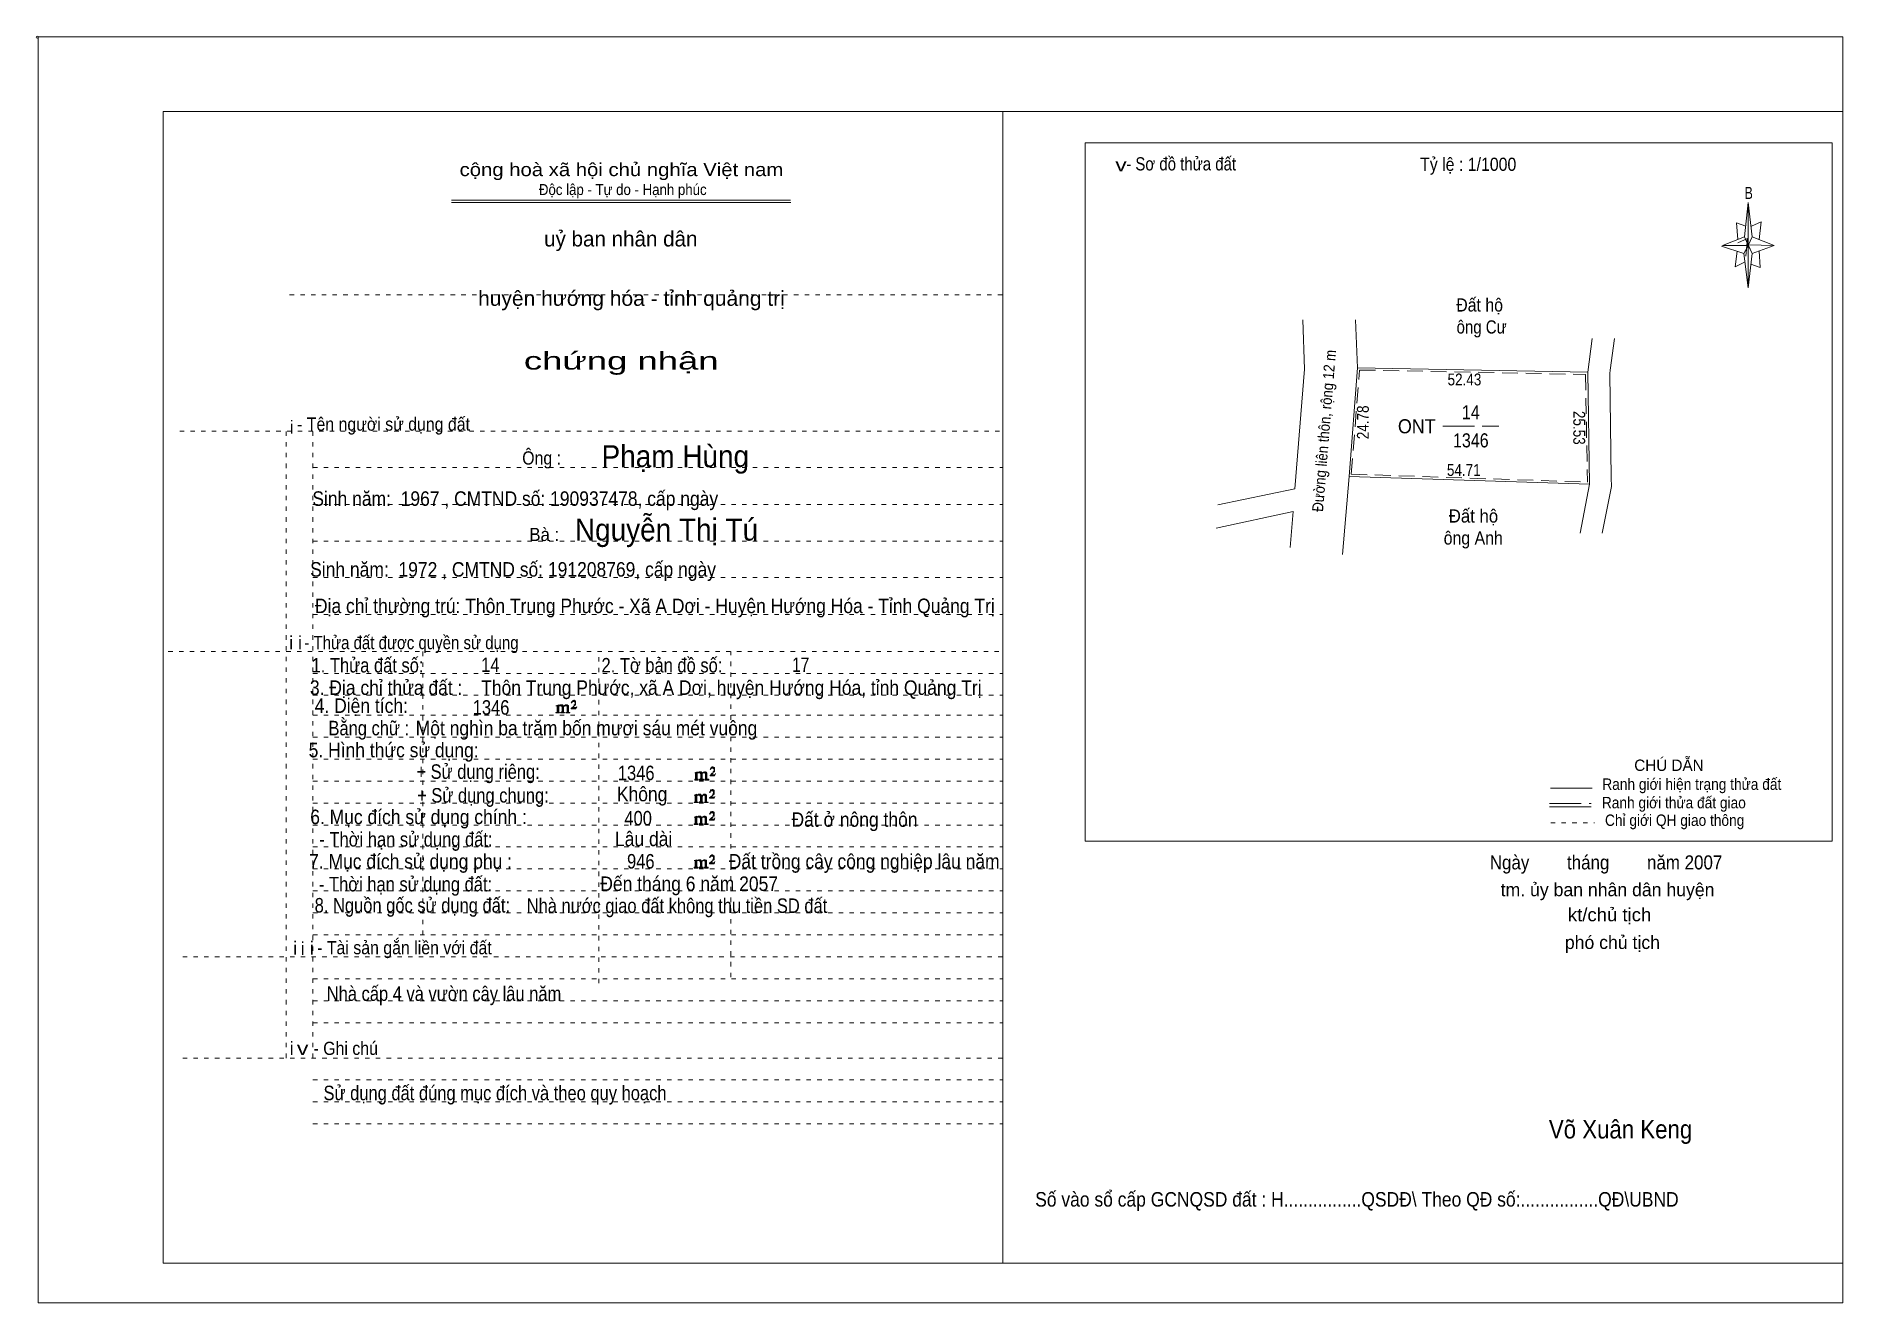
# Model space of a CAD drawing. Header units: centimetres. Extents: x -1.6 to 39.5, y -3.3 to 25.5.
import ezdxf
from ezdxf.enums import TextEntityAlignment as Align

# ---------------------------------------------------------------- set-up
doc = ezdxf.new("R2010")
doc.units = ezdxf.units.CM
doc.header["$LTSCALE"] = 0.12
for name, pattern in [('DOTTED', [1.5, 0.3, -1.2]), ('LONG_DASHED', [7.5, 6, -1.5]), ('MEDIUM_DASHED', [4.5, 3, -1.5])]:
    doc.linetypes.add(name, pattern=pattern)
for name, color, linetype, lineweight in [('1', 7, 'DOTTED', 13), ('10', 7, 'Continuous', 13), ('33', 7, 'LONG_DASHED', 13), ('4', 7, 'Continuous', 13), ('5', 7, 'Continuous', 13), ('50', 7, 'Continuous', 13)]:
    doc.layers.add(name, color=color, linetype=linetype, lineweight=lineweight)
doc.layers.add('30', color=7, linetype='Continuous')

msp = doc.modelspace()

# ---------------------------------------------------------------- hatches: boundary and pattern name
at = {"layer": '50'}
for points in [[(10.27, 10.13), (10.27, 10.12), (10.27, 10.11), (10.25, 10.11), (10.24, 10.11), (10.24, 10.1), (10.33, 10.1), (10.33, 10.11), (10.32, 10.11), (10.31, 10.11), (10.31, 10.12), (10.31, 10.13), (10.31, 10.24), (10.31, 10.25), (10.32, 10.26), (10.34, 10.26), (10.35, 10.26), (10.36, 10.26), (10.37, 10.25), (10.39, 10.22), (10.39, 10.13), (10.37, 10.12), (10.37, 10.11), (10.36, 10.11), (10.35, 10.11), (10.35, 10.1), (10.44, 10.1), (10.44, 10.11), (10.43, 10.11), (10.42, 10.11), (10.42, 10.12), (10.42, 10.13), (10.42, 10.24), (10.44, 10.26), (10.45, 10.26), (10.46, 10.26), (10.49, 10.26), (10.49, 10.25), (10.5, 10.24), (10.5, 10.22), (10.5, 10.13), (10.5, 10.12), (10.49, 10.11), (10.49, 10.11), (10.47, 10.11), (10.47, 10.1), (10.56, 10.1), (10.56, 10.11), (10.55, 10.11), (10.54, 10.11), (10.53, 10.12), (10.53, 10.13), (10.53, 10.2), (10.53, 10.25), (10.53, 10.26), (10.52, 10.27), (10.5, 10.28), (10.47, 10.28), (10.46, 10.28), (10.44, 10.27), (10.41, 10.25), (10.41, 10.26), (10.4, 10.28), (10.39, 10.28), (10.37, 10.28), (10.35, 10.28), (10.34, 10.28), (10.32, 10.26), (10.31, 10.26), (10.31, 10.25), (10.31, 10.25), (10.31, 10.26), (10.31, 10.28), (10.24, 10.26), (10.24, 10.26), (10.25, 10.26), (10.27, 10.25), (10.27, 10.24), (10.27, 10.23)], [(10.69, 10.19), (10.72, 10.24), (10.72, 10.24), (10.71, 10.22), (10.69, 10.22), (10.68, 10.22), (10.63, 10.22), (10.66, 10.26), (10.67, 10.27), (10.69, 10.28), (10.69, 10.3), (10.69, 10.32), (10.69, 10.34), (10.69, 10.35), (10.69, 10.37), (10.68, 10.38), (10.67, 10.38), (10.66, 10.39), (10.65, 10.39), (10.63, 10.38), (10.63, 10.38), (10.62, 10.37), (10.61, 10.35), (10.59, 10.33), (10.61, 10.33), (10.61, 10.35), (10.62, 10.35), (10.63, 10.36), (10.65, 10.36), (10.66, 10.36), (10.67, 10.35), (10.68, 10.35), (10.68, 10.32), (10.68, 10.3), (10.66, 10.28), (10.66, 10.26), (10.65, 10.25), (10.59, 10.2), (10.59, 10.19)], [(13.42, 8.61), (13.42, 8.6), (13.42, 8.59), (13.41, 8.59), (13.4, 8.59), (13.4, 8.57), (13.48, 8.57), (13.48, 8.59), (13.47, 8.59), (13.46, 8.59), (13.46, 8.6), (13.46, 8.61), (13.46, 8.72), (13.46, 8.73), (13.47, 8.74), (13.5, 8.74), (13.51, 8.74), (13.52, 8.74), (13.53, 8.73), (13.54, 8.69), (13.54, 8.61), (13.53, 8.6), (13.53, 8.59), (13.52, 8.59), (13.51, 8.59), (13.51, 8.57), (13.6, 8.57), (13.6, 8.59), (13.58, 8.59), (13.57, 8.59), (13.57, 8.6), (13.57, 8.61), (13.57, 8.72), (13.6, 8.74), (13.61, 8.74), (13.62, 8.74), (13.64, 8.74), (13.64, 8.73), (13.65, 8.72), (13.65, 8.69), (13.65, 8.61), (13.65, 8.6), (13.64, 8.59), (13.64, 8.59), (13.63, 8.59), (13.63, 8.57), (13.72, 8.57), (13.72, 8.59), (13.7, 8.59), (13.69, 8.59), (13.68, 8.6), (13.68, 8.61), (13.68, 8.68), (13.68, 8.73), (13.68, 8.74), (13.67, 8.75), (13.65, 8.76), (13.63, 8.76), (13.62, 8.76), (13.6, 8.75), (13.56, 8.73), (13.56, 8.74), (13.55, 8.76), (13.54, 8.76), (13.53, 8.76), (13.51, 8.76), (13.5, 8.76), (13.47, 8.74), (13.46, 8.74), (13.46, 8.73), (13.46, 8.73), (13.46, 8.74), (13.46, 8.76), (13.4, 8.74), (13.4, 8.74), (13.41, 8.74), (13.42, 8.73), (13.42, 8.72), (13.42, 8.71)], [(13.85, 8.67), (13.87, 8.72), (13.87, 8.72), (13.86, 8.69), (13.85, 8.69), (13.84, 8.69), (13.78, 8.69), (13.82, 8.74), (13.83, 8.75), (13.85, 8.76), (13.85, 8.78), (13.85, 8.79), (13.85, 8.82), (13.85, 8.83), (13.85, 8.85), (13.84, 8.86), (13.83, 8.86), (13.82, 8.87), (13.8, 8.87), (13.78, 8.86), (13.78, 8.86), (13.77, 8.85), (13.76, 8.83), (13.75, 8.81), (13.76, 8.81), (13.76, 8.83), (13.77, 8.83), (13.78, 8.84), (13.8, 8.84), (13.82, 8.84), (13.83, 8.83), (13.84, 8.83), (13.84, 8.79), (13.84, 8.78), (13.82, 8.76), (13.82, 8.74), (13.8, 8.73), (13.75, 8.68), (13.75, 8.67)], [(13.41, 8.09), (13.41, 8.08), (13.41, 8.07), (13.4, 8.07), (13.39, 8.07), (13.39, 8.06), (13.48, 8.06), (13.48, 8.07), (13.47, 8.07), (13.45, 8.07), (13.45, 8.08), (13.45, 8.09), (13.45, 8.2), (13.45, 8.21), (13.47, 8.23), (13.49, 8.23), (13.5, 8.23), (13.51, 8.23), (13.52, 8.21), (13.53, 8.18), (13.53, 8.09), (13.52, 8.08), (13.52, 8.07), (13.51, 8.07), (13.5, 8.07), (13.5, 8.06), (13.59, 8.06), (13.59, 8.07), (13.58, 8.07), (13.57, 8.07), (13.57, 8.08), (13.57, 8.09), (13.57, 8.2), (13.59, 8.23), (13.6, 8.23), (13.61, 8.23), (13.63, 8.23), (13.63, 8.21), (13.64, 8.2), (13.64, 8.18), (13.64, 8.09), (13.64, 8.08), (13.63, 8.07), (13.63, 8.07), (13.62, 8.07), (13.62, 8.06), (13.71, 8.06), (13.71, 8.07), (13.7, 8.07), (13.69, 8.07), (13.67, 8.08), (13.67, 8.09), (13.67, 8.17), (13.67, 8.21), (13.67, 8.23), (13.66, 8.24), (13.64, 8.25), (13.62, 8.25), (13.61, 8.25), (13.59, 8.24), (13.55, 8.21), (13.55, 8.23), (13.54, 8.25), (13.53, 8.25), (13.52, 8.25), (13.5, 8.25), (13.49, 8.25), (13.47, 8.23), (13.45, 8.23), (13.45, 8.21), (13.45, 8.21), (13.45, 8.23), (13.45, 8.25), (13.39, 8.23), (13.39, 8.23), (13.4, 8.23), (13.41, 8.21), (13.41, 8.2), (13.41, 8.19)], [(13.84, 8.16), (13.86, 8.2), (13.86, 8.2), (13.85, 8.18), (13.84, 8.18), (13.83, 8.18), (13.77, 8.18), (13.81, 8.23), (13.82, 8.24), (13.84, 8.25), (13.84, 8.27), (13.84, 8.28), (13.84, 8.3), (13.84, 8.31), (13.84, 8.34), (13.83, 8.35), (13.82, 8.35), (13.81, 8.36), (13.8, 8.36), (13.77, 8.35), (13.77, 8.35), (13.76, 8.34), (13.75, 8.31), (13.74, 8.29), (13.75, 8.29), (13.75, 8.31), (13.76, 8.31), (13.77, 8.33), (13.8, 8.33), (13.81, 8.33), (13.82, 8.31), (13.83, 8.31), (13.83, 8.28), (13.83, 8.27), (13.81, 8.25), (13.81, 8.23), (13.8, 8.21), (13.74, 8.17), (13.74, 8.16)], [(13.84, 7.66), (13.86, 7.71), (13.86, 7.71), (13.85, 7.68), (13.84, 7.68), (13.83, 7.68), (13.77, 7.68), (13.81, 7.73), (13.82, 7.74), (13.84, 7.75), (13.84, 7.77), (13.84, 7.78), (13.84, 7.81), (13.84, 7.82), (13.84, 7.84), (13.83, 7.85), (13.82, 7.85), (13.81, 7.86), (13.79, 7.86), (13.77, 7.85), (13.77, 7.85), (13.76, 7.84), (13.75, 7.82), (13.74, 7.8), (13.75, 7.8), (13.75, 7.82), (13.76, 7.82), (13.77, 7.83), (13.79, 7.83), (13.81, 7.83), (13.82, 7.82), (13.83, 7.82), (13.83, 7.78), (13.83, 7.77), (13.81, 7.75), (13.81, 7.73), (13.79, 7.72), (13.74, 7.67), (13.74, 7.66)], [(13.41, 7.6), (13.41, 7.59), (13.41, 7.58), (13.4, 7.58), (13.39, 7.58), (13.39, 7.56), (13.47, 7.56), (13.47, 7.58), (13.46, 7.58), (13.45, 7.58), (13.45, 7.59), (13.45, 7.6), (13.45, 7.71), (13.45, 7.72), (13.46, 7.73), (13.49, 7.73), (13.5, 7.73), (13.51, 7.73), (13.52, 7.72), (13.53, 7.68), (13.53, 7.6), (13.52, 7.59), (13.52, 7.58), (13.51, 7.58), (13.5, 7.58), (13.5, 7.56), (13.59, 7.56), (13.59, 7.58), (13.57, 7.58), (13.56, 7.58), (13.56, 7.59), (13.56, 7.6), (13.56, 7.71), (13.59, 7.73), (13.6, 7.73), (13.61, 7.73), (13.63, 7.73), (13.63, 7.72), (13.64, 7.71), (13.64, 7.68), (13.64, 7.6), (13.64, 7.59), (13.63, 7.58), (13.63, 7.58), (13.62, 7.58), (13.62, 7.56), (13.71, 7.56), (13.71, 7.58), (13.69, 7.58), (13.68, 7.58), (13.67, 7.59), (13.67, 7.6), (13.67, 7.67), (13.67, 7.72), (13.67, 7.73), (13.66, 7.74), (13.64, 7.75), (13.62, 7.75), (13.61, 7.75), (13.59, 7.74), (13.55, 7.72), (13.55, 7.73), (13.54, 7.75), (13.53, 7.75), (13.52, 7.75), (13.5, 7.75), (13.49, 7.75), (13.46, 7.73), (13.45, 7.73), (13.45, 7.72), (13.45, 7.72), (13.45, 7.73), (13.45, 7.75), (13.39, 7.73), (13.39, 7.73), (13.4, 7.73), (13.41, 7.72), (13.41, 7.71), (13.41, 7.7)], [(13.41, 6.61), (13.41, 6.6), (13.41, 6.59), (13.4, 6.59), (13.39, 6.59), (13.39, 6.57), (13.47, 6.57), (13.47, 6.59), (13.46, 6.59), (13.45, 6.59), (13.45, 6.6), (13.45, 6.61), (13.45, 6.72), (13.45, 6.73), (13.46, 6.74), (13.49, 6.74), (13.5, 6.74), (13.51, 6.74), (13.52, 6.73), (13.53, 6.69), (13.53, 6.61), (13.52, 6.6), (13.52, 6.59), (13.51, 6.59), (13.5, 6.59), (13.5, 6.57), (13.59, 6.57), (13.59, 6.59), (13.57, 6.59), (13.56, 6.59), (13.56, 6.6), (13.56, 6.61), (13.56, 6.72), (13.59, 6.74), (13.6, 6.74), (13.61, 6.74), (13.63, 6.74), (13.63, 6.73), (13.64, 6.72), (13.64, 6.69), (13.64, 6.61), (13.64, 6.6), (13.63, 6.59), (13.63, 6.59), (13.62, 6.59), (13.62, 6.57), (13.71, 6.57), (13.71, 6.59), (13.69, 6.59), (13.68, 6.59), (13.67, 6.6), (13.67, 6.61), (13.67, 6.68), (13.67, 6.73), (13.67, 6.74), (13.66, 6.75), (13.64, 6.76), (13.62, 6.76), (13.61, 6.76), (13.59, 6.75), (13.55, 6.73), (13.55, 6.74), (13.54, 6.76), (13.53, 6.76), (13.52, 6.76), (13.5, 6.76), (13.49, 6.76), (13.46, 6.74), (13.45, 6.74), (13.45, 6.73), (13.45, 6.73), (13.45, 6.74), (13.45, 6.76), (13.39, 6.74), (13.39, 6.74), (13.4, 6.74), (13.41, 6.73), (13.41, 6.72), (13.41, 6.71)], [(13.84, 6.67), (13.86, 6.72), (13.86, 6.72), (13.85, 6.69), (13.84, 6.69), (13.83, 6.69), (13.77, 6.69), (13.81, 6.74), (13.82, 6.75), (13.84, 6.76), (13.84, 6.78), (13.84, 6.79), (13.84, 6.82), (13.84, 6.83), (13.84, 6.85), (13.83, 6.86), (13.82, 6.86), (13.81, 6.87), (13.79, 6.87), (13.77, 6.86), (13.77, 6.86), (13.76, 6.85), (13.75, 6.83), (13.74, 6.81), (13.75, 6.81), (13.75, 6.83), (13.76, 6.83), (13.77, 6.84), (13.79, 6.84), (13.81, 6.84), (13.82, 6.83), (13.83, 6.83), (13.83, 6.79), (13.83, 6.78), (13.81, 6.76), (13.81, 6.74), (13.79, 6.73), (13.74, 6.68), (13.74, 6.67)]]:
    msp.add_hatch(color=256, dxfattribs=at).paths.add_polyline_path(points)

# ---------------------------------------------------------------- linework, layer by layer
at = {"layer": '1', "linetype": 'Continuous'}
for p, q in [((1.31, -2.42), (1.31, 23.78)), ((1.31, 23.78), (39.51, 23.78)), ((20.41, -2.42), (20.41, 23.78)), ((39.51, -2.42), (39.51, 23.78)), ((7.87, 21.76), (15.58, 21.76)), ((7.87, 21.71), (15.59, 21.71)), ((37.26, 20.55), (36.75, 20.72)), ((1.31, -2.42), (39.51, -2.42))]:
    msp.add_line(p, q, dxfattribs=at)
at = {"layer": '1'}
for p, q in [((4.19, 19.61), (20.41, 19.61)), ((1.69, 16.51), (20.41, 16.51)), ((4.11, 2.25), (4.11, 16.51)), ((4.72, 2.25), (4.72, 16.51)), ((4.72, 15.68), (20.41, 15.68)), ((4.72, 14.84), (20.41, 14.84)), ((4.72, 14.01), (20.41, 14.01)), ((4.72, 13.18), (20.41, 13.18)), ((4.72, 12.34), (20.41, 12.34)), ((1.43, 11.5), (20.41, 11.5)), ((7.22, 5.05), (7.22, 11.5)), ((11.22, 3.95), (11.22, 11.5)), ((14.22, 4.09), (14.22, 11.5)), ((4.72, 11), (20.41, 11)), ((4.72, 10.5), (20.41, 10.5)), ((4.72, 10.05), (20.41, 10.05)), ((4.72, 9.55), (20.41, 9.55)), ((4.72, 9.05), (20.41, 9.05)), ((4.72, 8.55), (20.41, 8.55)), ((4.72, 8.05), (20.41, 8.05)), ((4.72, 7.55), (20.41, 7.55)), ((4.72, 7.05), (20.41, 7.05)), ((4.72, 6.55), (20.41, 6.55)), ((4.72, 6.05), (20.41, 6.05)), ((4.72, 5.55), (20.41, 5.55)), ((4.72, 5.05), (20.41, 5.05)), ((1.76, 4.55), (20.41, 4.55)), ((4.72, 4.05), (20.41, 4.05)), ((4.72, 3.55), (20.41, 3.55)), ((4.72, 3.05), (20.41, 3.05)), ((1.76, 2.25), (20.41, 2.25)), ((4.72, 1.75), (20.41, 1.75)), ((4.72, 1.25), (20.41, 1.25)), ((4.72, 0.75), (20.41, 0.75))]:
    msp.add_line(p, q, dxfattribs=at)
at = {"layer": '1', "linetype": 'Continuous'}
msp.add_lwpolyline([(-1.53, -3.32), (39.51, -3.32), (39.51, 25.48), (-1.53, 25.48)], close=True, dxfattribs=at)
msp.add_lwpolyline([(37.27, 20.35), (37.06, 20.25), (37.11, 20.6)], dxfattribs=at)
at = {"layer": '10'}
for p, q in [((28.47, 17.95), (28.43, 19.04)), ((33.81, 18.62), (33.71, 17.85)), ((34.32, 18.62), (34.22, 17.9)), ((28.28, 15.48), (28.47, 17.95)), ((28.47, 17.95), (33.71, 17.85)), ((33.71, 17.85), (33.75, 15.3)), ((28.13, 13.7), (28.28, 15.48))]:
    msp.add_line(p, q, dxfattribs=at)
at = {"layer": '10', "linetype": 'MEDIUM_DASHED'}
msp.add_line((28.33, 15.53), (33.7, 15.35), dxfattribs=at)
at = {"layer": '10'}
for points in [[(25.3, 14.83), (27.05, 15.2), (27.27, 17.92), (27.23, 19.04)], [(34.24, 15.45), (34.21, 17.82), (34.22, 17.9)], [(28.28, 15.48), (33.75, 15.3), (33.54, 14.19)], [(34.04, 14.19), (34.25, 15.25), (34.24, 15.45)], [(26.94, 13.86), (27.01, 14.68), (25.26, 14.3)]]:
    msp.add_lwpolyline(points, dxfattribs=at)
at = {"layer": '10', "linetype": 'MEDIUM_DASHED'}
msp.add_lwpolyline([(28.33, 15.53), (28.52, 17.9), (33.66, 17.8), (33.7, 15.35)], dxfattribs=at)
at = {"layer": '33'}
msp.add_line((30.41, 16.62), (31.69, 16.62), dxfattribs=at)
at = {"layer": '4'}
for p, q in [((32.86, 8.39), (33.81, 8.39)), ((32.84, 7.96), (33.79, 7.96))]:
    msp.add_line(p, q, dxfattribs=at)
at = {"layer": '4', "linetype": 'LONG_DASHED'}
msp.add_line((32.84, 8.04), (33.79, 8.04), dxfattribs=at)
at = {"layer": '4', "linetype": 'DOTTED'}
msp.add_line((32.87, 7.6), (33.86, 7.6), dxfattribs=at)
at = {"layer": '4'}
msp.add_lwpolyline([(22.28, 23.07), (39.27, 23.07), (39.27, 7.18), (22.28, 7.18)], close=True, dxfattribs=at)
msp.add_circle((-1.55, 25.47), 0.025, dxfattribs=at)
at = {"layer": '5'}
for p, q in [((37.27, 20.93), (37.36, 21.71)), ((37.45, 20.55), (37.36, 19.77)), ((37.45, 20.93), (37.95, 20.73)), ((37.61, 20.61), (37.63, 20.23)), ((37.63, 20.23), (37.42, 20.31))]:
    msp.add_line(p, q, dxfattribs=at)
for points in [[(37.36, 21.71), (37.45, 20.93), (37.36, 20.73)], [(37.36, 20.73), (36.77, 20.73), (37.27, 20.93), (37.45, 20.55), (37.95, 20.73), (37.36, 20.75)], [(37.36, 20.73), (37.36, 19.77), (37.26, 20.55)]]:
    msp.add_lwpolyline(points, close=True, dxfattribs=at)
for points in [[(37.3, 21.17), (37.09, 21.25), (37.12, 20.87)], [(37.43, 21.17), (37.65, 21.27), (37.61, 20.87)], [(37.36, 20.73), (37.27, 20.93), (36.77, 20.73)], [(37.12, 20.79), (37.34, 20.89), (37.3, 20.49)], [(37.36, 20.73), (37.45, 20.55), (37.95, 20.73)]]:
    msp.add_lwpolyline(points, dxfattribs=at)
at = {"layer": '50'}
for points in [[(10.27, 10.13), (10.27, 10.12), (10.27, 10.11), (10.25, 10.11), (10.24, 10.11), (10.24, 10.1), (10.33, 10.1), (10.33, 10.11), (10.32, 10.11), (10.31, 10.11), (10.31, 10.12), (10.31, 10.13), (10.31, 10.24), (10.31, 10.25), (10.32, 10.26), (10.34, 10.26), (10.35, 10.26), (10.36, 10.26), (10.37, 10.25), (10.39, 10.22), (10.39, 10.13), (10.37, 10.12), (10.37, 10.11), (10.36, 10.11), (10.35, 10.11), (10.35, 10.1), (10.44, 10.1), (10.44, 10.11), (10.43, 10.11), (10.42, 10.11), (10.42, 10.12), (10.42, 10.13), (10.42, 10.24), (10.44, 10.26), (10.45, 10.26), (10.46, 10.26), (10.49, 10.26), (10.49, 10.25), (10.5, 10.24), (10.5, 10.22), (10.5, 10.13), (10.5, 10.12), (10.49, 10.11), (10.49, 10.11), (10.47, 10.11), (10.47, 10.1), (10.56, 10.1), (10.56, 10.11), (10.55, 10.11), (10.54, 10.11), (10.53, 10.12), (10.53, 10.13), (10.53, 10.2), (10.53, 10.25), (10.53, 10.26), (10.52, 10.27), (10.5, 10.28), (10.47, 10.28), (10.46, 10.28), (10.44, 10.27), (10.41, 10.25), (10.41, 10.26), (10.4, 10.28), (10.39, 10.28), (10.37, 10.28), (10.35, 10.28), (10.34, 10.28), (10.32, 10.26), (10.31, 10.26), (10.31, 10.25), (10.31, 10.25), (10.31, 10.26), (10.31, 10.28), (10.24, 10.26), (10.24, 10.26), (10.25, 10.26), (10.27, 10.25), (10.27, 10.24), (10.27, 10.23)], [(10.69, 10.19), (10.72, 10.24), (10.72, 10.24), (10.71, 10.22), (10.69, 10.22), (10.68, 10.22), (10.63, 10.22), (10.66, 10.26), (10.67, 10.27), (10.69, 10.28), (10.69, 10.3), (10.69, 10.32), (10.69, 10.34), (10.69, 10.35), (10.69, 10.37), (10.68, 10.38), (10.67, 10.38), (10.66, 10.39), (10.65, 10.39), (10.63, 10.38), (10.63, 10.38), (10.62, 10.37), (10.61, 10.35), (10.59, 10.33), (10.61, 10.33), (10.61, 10.35), (10.62, 10.35), (10.63, 10.36), (10.65, 10.36), (10.66, 10.36), (10.67, 10.35), (10.68, 10.35), (10.68, 10.32), (10.68, 10.3), (10.66, 10.28), (10.66, 10.26), (10.65, 10.25), (10.59, 10.2), (10.59, 10.19)], [(13.42, 8.61), (13.42, 8.6), (13.42, 8.59), (13.41, 8.59), (13.4, 8.59), (13.4, 8.57), (13.48, 8.57), (13.48, 8.59), (13.47, 8.59), (13.46, 8.59), (13.46, 8.6), (13.46, 8.61), (13.46, 8.72), (13.46, 8.73), (13.47, 8.74), (13.5, 8.74), (13.51, 8.74), (13.52, 8.74), (13.53, 8.73), (13.54, 8.69), (13.54, 8.61), (13.53, 8.6), (13.53, 8.59), (13.52, 8.59), (13.51, 8.59), (13.51, 8.57), (13.6, 8.57), (13.6, 8.59), (13.58, 8.59), (13.57, 8.59), (13.57, 8.6), (13.57, 8.61), (13.57, 8.72), (13.6, 8.74), (13.61, 8.74), (13.62, 8.74), (13.64, 8.74), (13.64, 8.73), (13.65, 8.72), (13.65, 8.69), (13.65, 8.61), (13.65, 8.6), (13.64, 8.59), (13.64, 8.59), (13.63, 8.59), (13.63, 8.57), (13.72, 8.57), (13.72, 8.59), (13.7, 8.59), (13.69, 8.59), (13.68, 8.6), (13.68, 8.61), (13.68, 8.68), (13.68, 8.73), (13.68, 8.74), (13.67, 8.75), (13.65, 8.76), (13.63, 8.76), (13.62, 8.76), (13.6, 8.75), (13.56, 8.73), (13.56, 8.74), (13.55, 8.76), (13.54, 8.76), (13.53, 8.76), (13.51, 8.76), (13.5, 8.76), (13.47, 8.74), (13.46, 8.74), (13.46, 8.73), (13.46, 8.73), (13.46, 8.74), (13.46, 8.76), (13.4, 8.74), (13.4, 8.74), (13.41, 8.74), (13.42, 8.73), (13.42, 8.72), (13.42, 8.71)], [(13.85, 8.67), (13.87, 8.72), (13.87, 8.72), (13.86, 8.69), (13.85, 8.69), (13.84, 8.69), (13.78, 8.69), (13.82, 8.74), (13.83, 8.75), (13.85, 8.76), (13.85, 8.78), (13.85, 8.79), (13.85, 8.82), (13.85, 8.83), (13.85, 8.85), (13.84, 8.86), (13.83, 8.86), (13.82, 8.87), (13.8, 8.87), (13.78, 8.86), (13.78, 8.86), (13.77, 8.85), (13.76, 8.83), (13.75, 8.81), (13.76, 8.81), (13.76, 8.83), (13.77, 8.83), (13.78, 8.84), (13.8, 8.84), (13.82, 8.84), (13.83, 8.83), (13.84, 8.83), (13.84, 8.79), (13.84, 8.78), (13.82, 8.76), (13.82, 8.74), (13.8, 8.73), (13.75, 8.68), (13.75, 8.67)], [(13.41, 8.09), (13.41, 8.08), (13.41, 8.07), (13.4, 8.07), (13.39, 8.07), (13.39, 8.06), (13.48, 8.06), (13.48, 8.07), (13.47, 8.07), (13.45, 8.07), (13.45, 8.08), (13.45, 8.09), (13.45, 8.2), (13.45, 8.21), (13.47, 8.23), (13.49, 8.23), (13.5, 8.23), (13.51, 8.23), (13.52, 8.21), (13.53, 8.18), (13.53, 8.09), (13.52, 8.08), (13.52, 8.07), (13.51, 8.07), (13.5, 8.07), (13.5, 8.06), (13.59, 8.06), (13.59, 8.07), (13.58, 8.07), (13.57, 8.07), (13.57, 8.08), (13.57, 8.09), (13.57, 8.2), (13.59, 8.23), (13.6, 8.23), (13.61, 8.23), (13.63, 8.23), (13.63, 8.21), (13.64, 8.2), (13.64, 8.18), (13.64, 8.09), (13.64, 8.08), (13.63, 8.07), (13.63, 8.07), (13.62, 8.07), (13.62, 8.06), (13.71, 8.06), (13.71, 8.07), (13.7, 8.07), (13.69, 8.07), (13.67, 8.08), (13.67, 8.09), (13.67, 8.17), (13.67, 8.21), (13.67, 8.23), (13.66, 8.24), (13.64, 8.25), (13.62, 8.25), (13.61, 8.25), (13.59, 8.24), (13.55, 8.21), (13.55, 8.23), (13.54, 8.25), (13.53, 8.25), (13.52, 8.25), (13.5, 8.25), (13.49, 8.25), (13.47, 8.23), (13.45, 8.23), (13.45, 8.21), (13.45, 8.21), (13.45, 8.23), (13.45, 8.25), (13.39, 8.23), (13.39, 8.23), (13.4, 8.23), (13.41, 8.21), (13.41, 8.2), (13.41, 8.19)], [(13.84, 8.16), (13.86, 8.2), (13.86, 8.2), (13.85, 8.18), (13.84, 8.18), (13.83, 8.18), (13.77, 8.18), (13.81, 8.23), (13.82, 8.24), (13.84, 8.25), (13.84, 8.27), (13.84, 8.28), (13.84, 8.3), (13.84, 8.31), (13.84, 8.34), (13.83, 8.35), (13.82, 8.35), (13.81, 8.36), (13.8, 8.36), (13.77, 8.35), (13.77, 8.35), (13.76, 8.34), (13.75, 8.31), (13.74, 8.29), (13.75, 8.29), (13.75, 8.31), (13.76, 8.31), (13.77, 8.33), (13.8, 8.33), (13.81, 8.33), (13.82, 8.31), (13.83, 8.31), (13.83, 8.28), (13.83, 8.27), (13.81, 8.25), (13.81, 8.23), (13.8, 8.21), (13.74, 8.17), (13.74, 8.16)], [(13.84, 7.66), (13.86, 7.71), (13.86, 7.71), (13.85, 7.68), (13.84, 7.68), (13.83, 7.68), (13.77, 7.68), (13.81, 7.73), (13.82, 7.74), (13.84, 7.75), (13.84, 7.77), (13.84, 7.78), (13.84, 7.81), (13.84, 7.82), (13.84, 7.84), (13.83, 7.85), (13.82, 7.85), (13.81, 7.86), (13.79, 7.86), (13.77, 7.85), (13.77, 7.85), (13.76, 7.84), (13.75, 7.82), (13.74, 7.8), (13.75, 7.8), (13.75, 7.82), (13.76, 7.82), (13.77, 7.83), (13.79, 7.83), (13.81, 7.83), (13.82, 7.82), (13.83, 7.82), (13.83, 7.78), (13.83, 7.77), (13.81, 7.75), (13.81, 7.73), (13.79, 7.72), (13.74, 7.67), (13.74, 7.66)], [(13.41, 7.6), (13.41, 7.59), (13.41, 7.58), (13.4, 7.58), (13.39, 7.58), (13.39, 7.56), (13.47, 7.56), (13.47, 7.58), (13.46, 7.58), (13.45, 7.58), (13.45, 7.59), (13.45, 7.6), (13.45, 7.71), (13.45, 7.72), (13.46, 7.73), (13.49, 7.73), (13.5, 7.73), (13.51, 7.73), (13.52, 7.72), (13.53, 7.68), (13.53, 7.6), (13.52, 7.59), (13.52, 7.58), (13.51, 7.58), (13.5, 7.58), (13.5, 7.56), (13.59, 7.56), (13.59, 7.58), (13.57, 7.58), (13.56, 7.58), (13.56, 7.59), (13.56, 7.6), (13.56, 7.71), (13.59, 7.73), (13.6, 7.73), (13.61, 7.73), (13.63, 7.73), (13.63, 7.72), (13.64, 7.71), (13.64, 7.68), (13.64, 7.6), (13.64, 7.59), (13.63, 7.58), (13.63, 7.58), (13.62, 7.58), (13.62, 7.56), (13.71, 7.56), (13.71, 7.58), (13.69, 7.58), (13.68, 7.58), (13.67, 7.59), (13.67, 7.6), (13.67, 7.67), (13.67, 7.72), (13.67, 7.73), (13.66, 7.74), (13.64, 7.75), (13.62, 7.75), (13.61, 7.75), (13.59, 7.74), (13.55, 7.72), (13.55, 7.73), (13.54, 7.75), (13.53, 7.75), (13.52, 7.75), (13.5, 7.75), (13.49, 7.75), (13.46, 7.73), (13.45, 7.73), (13.45, 7.72), (13.45, 7.72), (13.45, 7.73), (13.45, 7.75), (13.39, 7.73), (13.39, 7.73), (13.4, 7.73), (13.41, 7.72), (13.41, 7.71), (13.41, 7.7)], [(13.41, 6.61), (13.41, 6.6), (13.41, 6.59), (13.4, 6.59), (13.39, 6.59), (13.39, 6.57), (13.47, 6.57), (13.47, 6.59), (13.46, 6.59), (13.45, 6.59), (13.45, 6.6), (13.45, 6.61), (13.45, 6.72), (13.45, 6.73), (13.46, 6.74), (13.49, 6.74), (13.5, 6.74), (13.51, 6.74), (13.52, 6.73), (13.53, 6.69), (13.53, 6.61), (13.52, 6.6), (13.52, 6.59), (13.51, 6.59), (13.5, 6.59), (13.5, 6.57), (13.59, 6.57), (13.59, 6.59), (13.57, 6.59), (13.56, 6.59), (13.56, 6.6), (13.56, 6.61), (13.56, 6.72), (13.59, 6.74), (13.6, 6.74), (13.61, 6.74), (13.63, 6.74), (13.63, 6.73), (13.64, 6.72), (13.64, 6.69), (13.64, 6.61), (13.64, 6.6), (13.63, 6.59), (13.63, 6.59), (13.62, 6.59), (13.62, 6.57), (13.71, 6.57), (13.71, 6.59), (13.69, 6.59), (13.68, 6.59), (13.67, 6.6), (13.67, 6.61), (13.67, 6.68), (13.67, 6.73), (13.67, 6.74), (13.66, 6.75), (13.64, 6.76), (13.62, 6.76), (13.61, 6.76), (13.59, 6.75), (13.55, 6.73), (13.55, 6.74), (13.54, 6.76), (13.53, 6.76), (13.52, 6.76), (13.5, 6.76), (13.49, 6.76), (13.46, 6.74), (13.45, 6.74), (13.45, 6.73), (13.45, 6.73), (13.45, 6.74), (13.45, 6.76), (13.39, 6.74), (13.39, 6.74), (13.4, 6.74), (13.41, 6.73), (13.41, 6.72), (13.41, 6.71)], [(13.84, 6.67), (13.86, 6.72), (13.86, 6.72), (13.85, 6.69), (13.84, 6.69), (13.83, 6.69), (13.77, 6.69), (13.81, 6.74), (13.82, 6.75), (13.84, 6.76), (13.84, 6.78), (13.84, 6.79), (13.84, 6.82), (13.84, 6.83), (13.84, 6.85), (13.83, 6.86), (13.82, 6.86), (13.81, 6.87), (13.79, 6.87), (13.77, 6.86), (13.77, 6.86), (13.76, 6.85), (13.75, 6.83), (13.74, 6.81), (13.75, 6.81), (13.75, 6.83), (13.76, 6.83), (13.77, 6.84), (13.79, 6.84), (13.81, 6.84), (13.82, 6.83), (13.83, 6.83), (13.83, 6.79), (13.83, 6.78), (13.81, 6.76), (13.81, 6.74), (13.79, 6.73), (13.74, 6.68), (13.74, 6.67)]]:
    msp.add_lwpolyline(points, close=True, dxfattribs=at)

# ---------------------------------------------------------------- texts
at = {"layer": '1'}
for s, height, width, p in [('cộng hoà xã hội chủ nghĩa Việt nam', 0.3, 1.15, (11.735, 22.31)), ('v', 0.3, 1.3, (23.095, 22.42)), ('- Sơ đồ thửa đất ', 0.3, 0.85, (24.51, 22.44)), ('Độc lập - Tự do - Hạnh phúc', 0.25, 0.9, (11.765, 21.88)), ('chứng nhận', 0.4, 1.55, (11.73, 17.91)), ('- Tên người sử dụng đất', 0.3, 0.9, (6.325, 16.52)), ('- Thửa đất được quyền sử dụng', 0.3, 0.85, (6.96, 11.55)), ('- Tài sản gắn liền với đất ', 0.3, 0.9, (6.85, 4.61)), ('v', 0.3, 1.3, (4.485, 2.32)), ('- Ghi chú', 0.3, 0.9, (5.465, 2.32))]:
    msp.add_text(s, height=height, dxfattribs=dict(at, width=width)).set_placement(p, align=Align.CENTER)
for s, height, p in [('uỷ ban nhân dân', 0.35, (11.72, 20.71)), ('i', 0.3, (4.235, 16.45)), ('i', 0.3, (4.225, 11.55)), ('i', 0.3, (4.425, 11.55)), ('i', 0.3, (4.315, 4.6)), ('i', 0.3, (4.485, 4.59)), ('i', 0.3, (4.695, 4.6)), ('i', 0.3, (4.235, 2.32))]:
    msp.add_text(s, height=height, dxfattribs=at).set_placement(p, align=Align.CENTER)
at = {"layer": '10'}
for s, height, width, p in [('Tỷ lệ : 1/1000', 0.3, 0.9, (30.99, 22.43)), ('Đất hộ ', 0.3, 0.9, (31.3, 19.23)), ('ông Cư', 0.3, 0.85, (31.295, 18.73)), ('Phạm Hùng', 0.5, 0.95, (12.96, 15.69)), ('Nguyễn Thị Tú', 0.5, 0.95, (12.76, 14.02)), ('Đất hộ', 0.3, 0.95, (31.11, 14.43)), ('ông Anh', 0.3, 0.9, (31.105, 13.93)), ('Võ Xuân Keng', 0.42, 0.9, (34.455, 0.42))]:
    msp.add_text(s, height=height, dxfattribs=dict(at, width=width)).set_placement(p, align=Align.CENTER)
at = {"layer": '10', "width": 0.9}
msp.add_text('Đường liên thôn, rộng 12 m ', height=0.25, rotation=85.376, dxfattribs=at).set_placement((27.84, 16.55), align=Align.CENTER)
at = {"layer": '30', "width": 0.85}
for s, p in [('52.43', (30.905, 17.55)), ('54.71', (30.89, 15.49))]:
    msp.add_text(s, height=0.27, dxfattribs=at).set_placement(p, align=Align.CENTER)
for s, rotation, p in [('24.78', 90, (28.73, 16.71)), ('25.53', 270, (33.38, 16.585))]:
    msp.add_text(s, height=0.27, rotation=rotation, dxfattribs=at).set_placement(p, align=Align.CENTER)
at = {"layer": '33', "width": 0.85}
for s, p in [('14', (31.05, 16.78)), ('1346', (31.05, 16.14))]:
    msp.add_text(s, height=0.32, dxfattribs=at).set_placement(p, align=Align.CENTER)
at = {"layer": '33', "width": 0.95}
msp.add_text('ONT', height=0.32, dxfattribs=at).set_placement((30.25, 16.46), align=Align.RIGHT)
at = {"layer": '4'}
msp.add_text('CHÚ DẪN', height=0.2591, dxfattribs=at).set_placement((35.555, 8.78), align=Align.CENTER)
at = {"layer": '4', "width": 0.9}
for s, p in [('Ranh giới hiện trạng thửa đất', (36.075, 8.35)), ('Ranh giới thửa đất giao ', (35.71, 7.93)), ('Chỉ giới QH giao thông', (35.685, 7.53))]:
    msp.add_text(s, height=0.2591, dxfattribs=at).set_placement(p, align=Align.CENTER)
at = {"layer": '5', "width": 0.75}
msp.add_text('B', height=0.276, dxfattribs=at).set_placement((37.37, 21.79), align=Align.CENTER)
at = {"layer": '50'}
for s, height, width, p in [('  huyện hướng hóa - tỉnh quảng trị', 0.34, 1.05, (11.83, 19.36)), ('Ông :', 0.3, 0.9, (9.92, 15.75)), ('Sinh năm:  1967 , CMTND số: 190937478, cấp ngày ', 0.33, 0.9, (9.375, 14.81)), ('Bà :', 0.3, 0.95, (9.98, 14.01)), ('Sinh năm:  1972 , CMTND số: 191208769, cấp ngày ', 0.33, 0.9, (9.325, 13.2)), ('Địa chỉ thường trú: Thôn Trung Phước - Xã A Dơi - Huyện Hướng Hóa - Tỉnh Quảng Trị', 0.33, 0.9, (12.495, 12.37)), ('1. Thửa đất số:  ', 0.33, 0.85, (6.065, 11.02)), ('14', 0.33, 0.85, (8.755, 11.03)), ('2. Tờ bản đồ số:  ', 0.33, 0.85, (12.76, 11.02)), ('17', 0.33, 0.8, (15.81, 11.03)), ('3. Địa chỉ thửa đất : ', 0.33, 0.9, (6.44, 10.51)), ('Thôn Trung Phước, xã A Dơi, huyện Hướng Hóa, tỉnh Quảng Trị', 0.33, 0.9, (14.235, 10.51)), ('4. Diện tích: ', 0.33, 0.9, (5.875, 10.1)), ('1346', 0.33, 0.85, (8.77, 10.06)), ('Bằng chữ :', 0.33, 0.85, (5.99, 9.59)), ('Một nghìn ba trăm bốn mươi sáu mét vuông', 0.33, 0.9, (10.94, 9.59)), ('5. Hình thức sử dụng:', 0.33, 0.9, (6.555, 9.09)), ('+ Sử dụng riêng:', 0.33, 0.85, (8.475, 8.6)), ('1346', 0.33, 0.85, (12.07, 8.57)), ('+ Sử dụng chung:', 0.33, 0.85, (8.585, 8.06)), ('Không', 0.33, 0.9, (12.205, 8.09)), ('6. Mục đích sử dụng chính :', 0.33, 0.9, (7.12, 7.57)), ('400', 0.33, 0.85, (12.115, 7.54)), ('Đất ở nông thôn', 0.33, 0.9, (17.035, 7.51)), ('- Thời hạn sử dụng đất:', 0.33, 0.85, (6.835, 7.06)), ('Lâu dài', 0.33, 0.9, (12.24, 7.07)), ('7. Mục đích sử dụng phụ :', 0.33, 0.9, (6.94, 6.56)), ('946', 0.33, 0.85, (12.175, 6.56)), ('Đất trồng cây công nghiệp lâu năm', 0.33, 0.9, (17.255, 6.56)), ('Ngày        tháng        năm 2007', 0.32, 0.9, (34.125, 6.54)), ('- Thời hạn sử dụng đất:', 0.33, 0.85, (6.825, 6.04)), ('Đến tháng 6 năm 2057', 0.33, 0.9, (13.275, 6.05)), ('8. Nguồn gốc sử dụng đất:', 0.33, 0.85, (6.98, 5.56)), ('Nhà nước giao đất không thu tiền SD đất ', 0.33, 0.85, (13.05, 5.55)), ('kt/chủ tịch', 0.3, 1.05, (34.205, 5.36)), ('Nhà cấp 4 và vườn cây lâu năm', 0.33, 0.85, (7.7, 3.55)), ('Sử dụng đất đúng mục đích và theo quy hoạch', 0.33, 0.85, (8.86, 1.29)), ('Số vào sổ cấp GCNQSD đất : H................QSDĐ\\ Theo QĐ số:................QĐ\\UBND', 0.33, 0.9, (28.46, -1.13))]:
    msp.add_text(s, height=height, dxfattribs=dict(at, width=width)).set_placement(p, align=Align.CENTER)
for s, p in [('tm. ủy ban nhân dân huyện ', (34.215, 5.93)), ('phó chủ tịch', (34.27, 4.73))]:
    msp.add_text(s, height=0.3, dxfattribs=at).set_placement(p, align=Align.CENTER)

doc.saveas('drawing.dxf')
